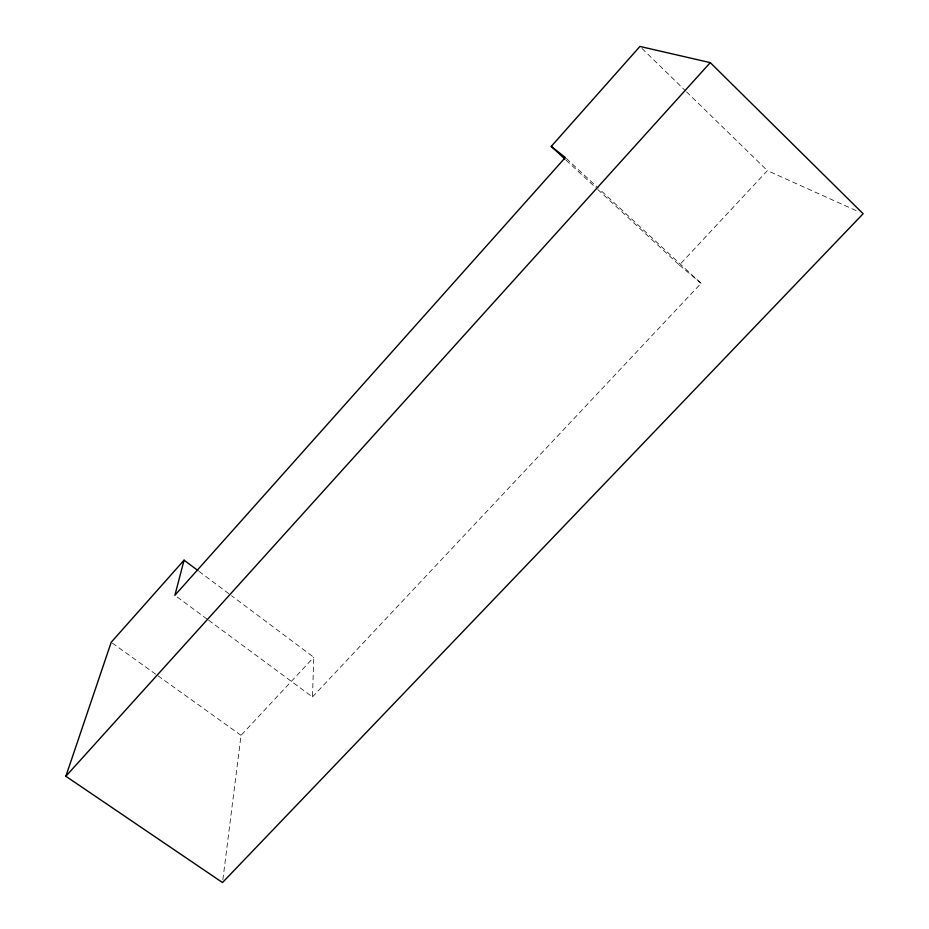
<?xml version="1.0" encoding="UTF-8"?>
<svg xmlns="http://www.w3.org/2000/svg" width="929" height="929" viewBox="0 0 929 929"><rect width="100%" height="100%" fill="white"/><g stroke="black" fill="none" stroke-linecap="round" stroke-linejoin="round"><path stroke-width="0.7" stroke-dasharray="4.64 3.48" d="M208.7 620.293L312.469 696.936L313.793 657.279L231.553 595.721M222.867 879.693L241.029 735.35L313.793 657.279M597.835 189.551L679.366 265.079L767.389 170.634L856.573 210.79M312.469 696.936L701.058 283.333L599.263 188.982M112.374 643.123L156.815 674.988M157.988 675.824L241.029 735.35M177.218 597.033L207.539 619.434M199.12 571.451L230.392 594.862M679.366 265.079L701.058 283.333M566.063 160.136L596.778 188.575M566.388 158.522L598.206 188.006M642.009 48.471L685.532 90.879M686.566 91.878L767.389 170.634"/><path stroke-width="1.39" d="M184.07 560.175L174.884 595.315L565.331 157.535L551.245 146.399L639.942 46.45L710.267 62.626L863.134 213.74L222.507 882.55L65.866 776.249L111.201 642.287L184.07 560.175L197.97 570.58M65.866 776.249L710.267 62.626M551.245 146.399L565.006 159.149"/></g></svg>
